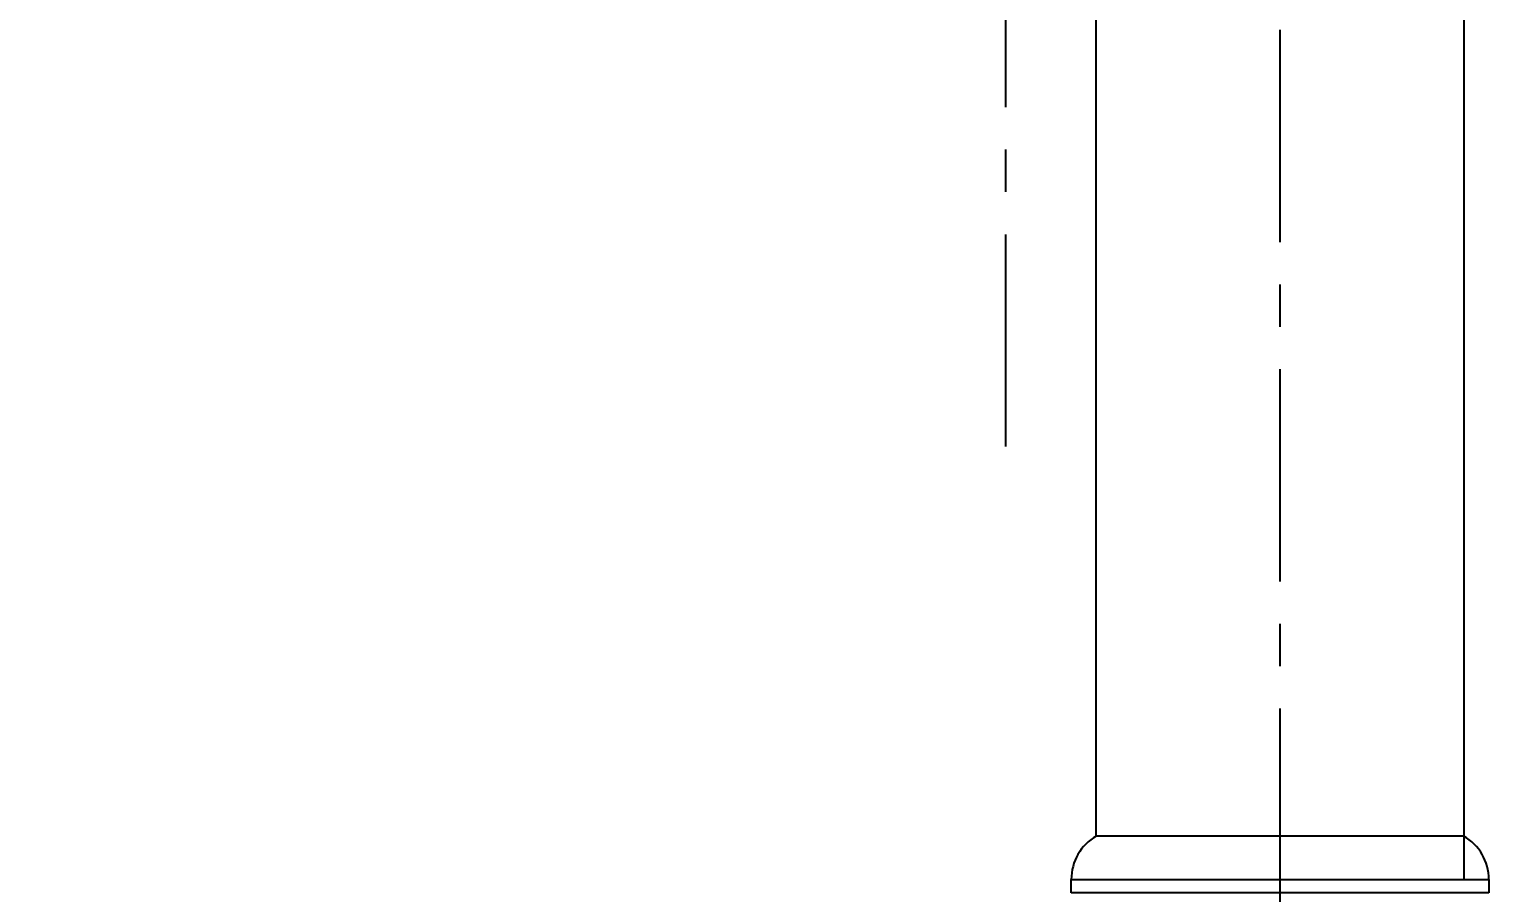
# Model space of a CAD drawing. Header units: millimetres. Extents: x 601 to 1195, y -1757 to -1337.
# Drawn here: x 692.06 to 735.75, y -1696.15 to -1670.29 of the extents above; entities that cross this region are included whole.
import ezdxf

# ---------------------------------------------------------------- set-up
doc = ezdxf.new("R2010")
doc.units = ezdxf.units.MM
doc.header["$LTSCALE"] = 0.1
doc.linetypes.add('CENTERX2', pattern=[101.6, 63.5, -12.7, 12.7, -12.7])
doc.layers.get('0').update_dxf_attribs({"lineweight": 13})
doc.layers.add('CENTER', color=1, linetype='CENTERX2')
doc.layers.add('DIM', color=3, linetype='Continuous', lineweight=9)
doc.styles.get("Standard").update_dxf_attribs({"font": 'arial.ttf'})
doc.dimstyles.new('ISO-25', dxfattribs={"dimtxt": 2.5, "dimasz": 2.5, "dimexe": 1.25, "dimexo": 0.625, "dimtad": 1, "dimtxsty": 'Standard', "dimcen": 2.5, "dimadec": 0, "dimazin": 0, "dimtfac": 1, "dimtmove": 0, "dimatfit": 3, "dimfxl": 0, "dimarcsym": 0})

# ---------------------------------------------------------------- blocks, each defined once
blk = doc.blocks.new('*D85')
at = {"layer": 'Defpoints', "color": 0}
for p in [(721.294, -1488.376), (692.056, -1553.371), (712.748, -1560.584), (718.649, -1626.434), (721.294, -1682.788)]:
    blk.add_point(p, dxfattribs=at)
at = {"layer": 'DIM', "color": 0, "linetype": 'ByBlock', "lineweight": -2}
blk.add_arc((721.294, -1633.701), 73.614, 91.9459, 108.0541, dxfattribs=at)
at = {"layer": 'DIM', "color": 0}
for points in [[(718.787, -1559.712), (718.801, -1560.545), (721.294, -1560.086)], [(698.616, -1564.105), (698.344, -1563.317), (696.116, -1564.526)]]:
    blk.add_solid(points, dxfattribs=at)
at = {"layer": 'DIM', "color": 0, "insert": (707.959, -1558.075), "char_height": 5, "attachment_point": 5, "rotation": 10}
blk.add_mtext('20°', dxfattribs=at)

msp = doc.modelspace()

# ---------------------------------------------------------------- linework, layer by layer
at = {"color": 7, "linetype": 'Continuous', "lineweight": 25}
for p, q in [((724.003, -1694.454), (724.003, -1640.504)), ((735.003, -1640.504), (735.003, -1695.753)), ((735.003, -1694.454), (724.003, -1694.454)), ((723.253, -1696.154), (723.253, -1695.753)), ((735.753, -1695.753), (735.753, -1696.154))]:
    msp.add_line(p, q, dxfattribs=at)
at = {"color": 8, "linetype": 'Continuous', "lineweight": 25}
for p, q in [((723.253, -1695.753), (735.753, -1695.753)), ((728.347, -1696.154), (723.253, -1696.154)), ((735.753, -1696.154), (728.347, -1696.154))]:
    msp.add_line(p, q, dxfattribs=at)
at = {"color": 7, "linetype": 'Continuous', "lineweight": 25}
for centre, start, end in [((724.753, -1695.753), 120, 180), ((734.253, -1695.753), 0, 60)]:
    msp.add_arc(centre, 1.5, start, end, dxfattribs=at)
at = {"layer": 'CENTER'}
for p, q in [((721.294, -1682.788), (721.294, -1488.376)), ((729.503, -1727.468), (729.503, -1581.353))]:
    msp.add_line(p, q, dxfattribs=at)

# ---------------------------------------------------------------- dimensions: what is measured, and where the dimension line sits
at = {"layer": 'DIM'}
dim = msp.add_angular_dim_2l(base=(712.748, -1560.584), line1=((721.294, -1682.788), (721.294, -1488.376)), line2=((692.056, -1553.371), (718.649, -1626.434)), dimstyle='ISO-25', override={"dimtxt": 5, "dimdec": 1, "dimcen": 5, "dimtdec": 1, "dimfxl": 1.25, "dimarcsym": 1}, dxfattribs=at)
dim.commit()
dim.dimension.update_dxf_attribs({"geometry": '*D85', "text_midpoint": (707.959, -1558.075)})

doc.saveas('drawing.dxf')
